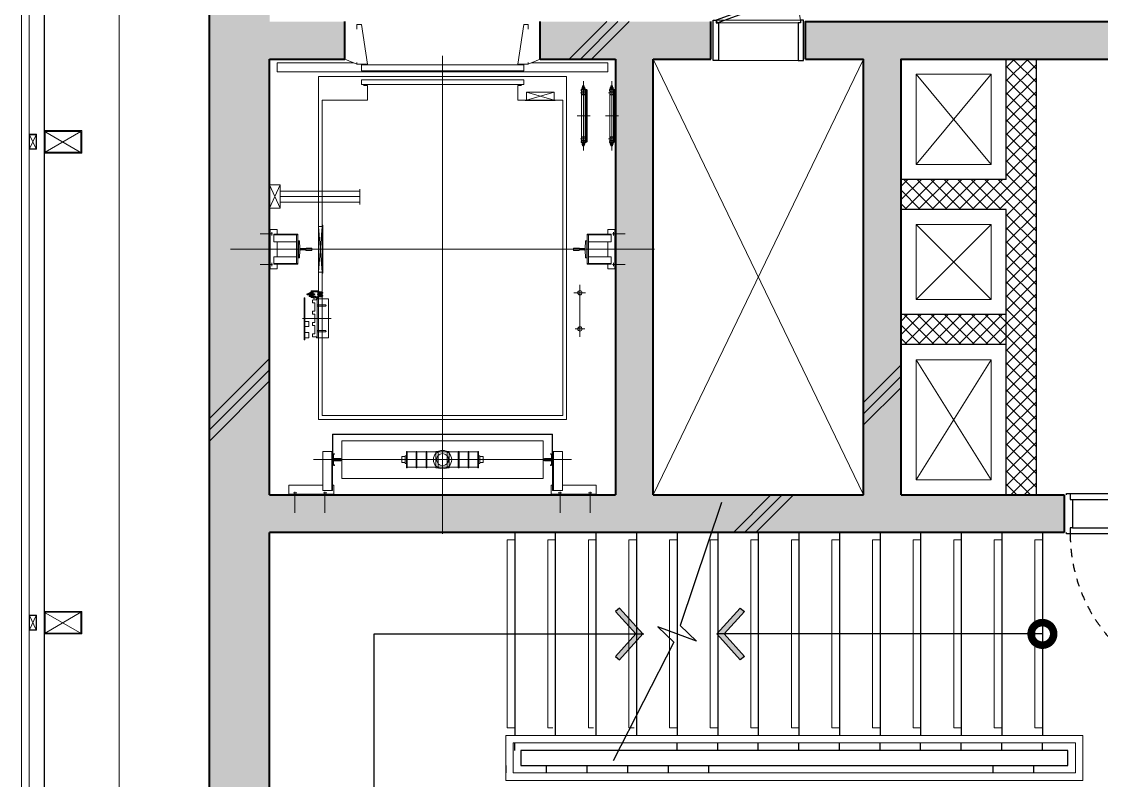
# Model space of a CAD drawing. Header units: millimetres. Extents: x 4003075 to 5615882, y 1445368 to 2591247.
# Drawn here: x 5321925 to 5329107, y 2418618 to 2423668 of the extents above; entities that cross this region are included whole.
import ezdxf

# ---------------------------------------------------------------- set-up
doc = ezdxf.new("R2010")
doc.units = ezdxf.units.MM
doc.linetypes.add('XR-평면도$0$DASHEDX2', pattern=[1.5, 1, -0.5])
doc.linetypes.add('XR-평면도$0$HID', pattern=[2, 1.1, -0.9])
for name, color, linetype, lineweight in [('XR-평면도$0$A-CNTL', 9, 'Continuous', 15), ('XR-평면도$0$A-CONC-LIN1', 9, 'Continuous', 40), ('XR-평면도$0$A-DWXM-DOOR', 9, 'Continuous', 25), ('XR-평면도$0$A-DWXM-ELEV', 9, 'Continuous', 18), ('XR-평면도$0$A-ELEV-LIN2', 9, 'Continuous', 25), ('XR-평면도$0$A-ELEV-LIN3', 9, 'Continuous', 18), ('XR-평면도$0$A-SECT-LIN2', 9, 'Continuous', 20), ('XR-평면도$0$A-SECT-LIN3', 9, 'Continuous', 18), ('XR-평면도$0$A-SSXM-STAIR', 9, 'Continuous', 25), ('XR-평면도$0$A-SSXS-HAND', 9, 'Continuous', 20), ('XR-평면도$0$A-WAXM-BLOC', 9, 'Continuous', 25), ('XR-평면도$0$A-WAXM-PANL', 9, 'Continuous', 20), ('XR-평면도$0$A-XXXX-HATC', 9, 'Continuous', 18), ('XR-평면도$0$A-XXXX-OPEN', 9, 'Continuous', 15), ('XR-평면도$0$A-XXXX-SYMB', 9, 'Continuous', 25)]:
    doc.layers.add(name, color=color, linetype=linetype, lineweight=lineweight)
doc.layers.add('XR-평면도$0$A-CONC-SOLD', color=9, linetype='Continuous')

# ---------------------------------------------------------------- blocks, each defined once
blk = doc.blocks.new('XR-평면도$0$윈드컬럼(13000)_1_A2')
at = {"layer": 'XR-평면도$0$A-SECT-LIN2'}
for points in [[(-100, 6550), (-100, 6450), (-50, 6450), (-50, 6550)], [(0, 6575), (0, 6425), (250, 6425), (250, 6575)], [(-100, 3350), (-100, 3250), (-50, 3250), (-50, 3350)], [(0, 3375), (0, 3225), (250, 3225), (250, 3375)]]:
    blk.add_lwpolyline(points, close=True, dxfattribs=at)
at = {"layer": 'XR-평면도$0$A-SECT-LIN3'}
for points in [[(-97, 6547), (-97, 6453), (-53, 6453), (-53, 6547)], [(244, 6431), (244, 6569), (6, 6569), (6, 6431)], [(-97, 3347), (-97, 3253), (-53, 3253), (-53, 3347)], [(244, 3231), (244, 3369), (6, 3369), (6, 3231)]]:
    blk.add_lwpolyline(points, close=True, dxfattribs=at)
at = {"layer": 'XR-평면도$0$A-XXXX-OPEN'}
for p, q in [((-97, 6453), (-53, 6547)), ((-97, 6547), (-53, 6453)), ((-97, 3253), (-53, 3347)), ((-97, 3347), (-53, 3253))]:
    blk.add_line(p, q, dxfattribs=at)
for points in [[(6, 6431), (244, 6569)], [(250, 6425), (12, 6563)], [(6, 3231), (244, 3369)], [(250, 3225), (12, 3363)]]:
    blk.add_lwpolyline(points, dxfattribs=at)
blk = doc.blocks.new('XR-평면도$0$ARROW')
blk.add_lwpolyline([(-0.002, 0.87), (0.738, 0), (-0.002, -0.87), (0.15, -1), (1, 0), (0.15, 1)], close=True)
for points in [[(-0.002, 0.87), (0.15, 1), (0.738, 0), (1, 0)], [(0.738, 0), (1, 0), (-0.002, -0.87), (0.15, -1)]]:
    blk.add_solid(points)
blk = doc.blocks.new('XR-평면도$0$계단실(기준층)230530')
at = {"layer": 'XR-평면도$0$A-ELEV-LIN3'}
for points in [[(-3457011.1, 1596521.3), (-3457061.1, 1596521.3), (-3457061.1, 1595271.3), (-3457027, 1595271.3)], [(-3457011.1, 1596520.7), (-3457061.1, 1596520.7), (-3457061.1, 1595270.7), (-3457011.1, 1595270.7)], [(-3456741.1, 1596521.1), (-3456791.1, 1596521.1), (-3456791.1, 1595271.1), (-3456757, 1595271.1)], [(-3456471.1, 1596521), (-3456521.1, 1596521), (-3456521.1, 1595271), (-3456487, 1595271)], [(-3456201.1, 1596520.9), (-3456251.1, 1596520.9), (-3456251.1, 1595270.9), (-3456217, 1595270.9)], [(-3455931.1, 1596520.7), (-3455981.1, 1596520.7), (-3455981.1, 1595270.7), (-3455947, 1595270.7)], [(-3455661.1, 1596520.7), (-3455711.1, 1596520.7), (-3455711.1, 1595270.7), (-3455661.1, 1595270.7)], [(-3455391.1, 1596520.7), (-3455441.1, 1596520.7), (-3455441.1, 1595270.7), (-3455391.1, 1595270.7)], [(-3455121.1, 1596520.7), (-3455171.1, 1596520.7), (-3455171.1, 1595270.7), (-3455121.1, 1595270.7)], [(-3454851.1, 1596520.7), (-3454901.1, 1596520.7), (-3454901.1, 1595270.7), (-3454851.1, 1595270.7)], [(-3454581.1, 1596520.7), (-3454631.1, 1596520.7), (-3454631.1, 1595270.7), (-3454581.1, 1595270.7)], [(-3454311.1, 1596520.7), (-3454361.1, 1596520.7), (-3454361.1, 1595270.7), (-3454311.1, 1595270.7)], [(-3454041.1, 1596520.7), (-3454091.1, 1596520.7), (-3454091.1, 1595270.7), (-3454041.1, 1595270.7)], [(-3453771.1, 1596520.7), (-3453821.1, 1596520.7), (-3453821.1, 1595270.7), (-3453771.1, 1595270.7)], [(-3453501.1, 1596520.7), (-3453551.1, 1596520.7), (-3453551.1, 1595270.7), (-3453501.1, 1595270.7)], [(-3455947, 1595270.7), (-3455931.1, 1595270.7)]]:
    blk.add_lwpolyline(points, dxfattribs=at)
at = {"layer": 'XR-평면도$0$A-SSXM-STAIR'}
for points in [[(-3457011.1, 1596571.3), (-3457011.1, 1595221.3)], [(-3457011.1, 1596570.7), (-3457011.1, 1595220.7)], [(-3456741.1, 1596571.1), (-3456741.1, 1595221.1)], [(-3456471.1, 1596571), (-3456471.1, 1595221)], [(-3456201.1, 1596570.9), (-3456201.1, 1595220.9)], [(-3455931.1, 1596570.7), (-3455931.1, 1595220.7)], [(-3455661.1, 1596570.7), (-3455661.1, 1595220.7)], [(-3455391.1, 1596570.7), (-3455391.1, 1595220.7)], [(-3455121.1, 1596570.7), (-3455121.1, 1595220.7)], [(-3454851.1, 1596570.7), (-3454851.1, 1595220.7)], [(-3454581.1, 1596570.7), (-3454581.1, 1595220.7)], [(-3454311.1, 1596570.7), (-3454311.1, 1595220.7)], [(-3454041.1, 1596570.7), (-3454041.1, 1595220.7)], [(-3453771.1, 1596570.7), (-3453771.1, 1595220.7)], [(-3453501.1, 1596570.7), (-3453501.1, 1595220.7)], [(-3457011.1, 1595120.7), (-3457011.1, 1595170.7)], [(-3455931.1, 1595120.7), (-3455931.1, 1595170.7)], [(-3455661.1, 1595120.7), (-3455661.1, 1595170.7)], [(-3455391.1, 1595120.7), (-3455391.1, 1595170.7)], [(-3455121.1, 1595120.7), (-3455121.1, 1595170.7)], [(-3454851.1, 1595120.7), (-3454851.1, 1595170.7)], [(-3454581.1, 1595120.7), (-3454581.1, 1595170.7)], [(-3454311.1, 1595120.7), (-3454311.1, 1595170.7)], [(-3454041.1, 1595120.7), (-3454041.1, 1595170.7)], [(-3453771.1, 1595120.7), (-3453771.1, 1595170.7)], [(-3453501.1, 1595120.7), (-3453501.1, 1595170.7)], [(-3453331.1, 1595120.7), (-3456971.1, 1595120.7), (-3456971.1, 1595020.7), (-3453331.1, 1595020.7), (-3453331.1, 1595120.7)], [(-3457071.1, 1595020.7), (-3457071.1, 1594970.7)], [(-3457071.1, 1595020.7), (-3457071.1, 1594970.7)], [(-3456801.1, 1595020.7), (-3456801.1, 1594970.7)], [(-3456801.1, 1595020.7), (-3456801.1, 1594970.7)], [(-3456531.1, 1595020.7), (-3456531.1, 1594970.7)], [(-3456531.1, 1595020.7), (-3456531.1, 1594970.7)], [(-3456261.1, 1595020.7), (-3456261.1, 1594970.7)], [(-3456261.1, 1595020.7), (-3456261.1, 1594970.7)], [(-3455991.1, 1595020.7), (-3455991.1, 1594970.7)], [(-3455991.1, 1595020.7), (-3455991.1, 1594970.7)], [(-3455721.1, 1595020.7), (-3455721.1, 1594970.7)], [(-3455721.1, 1595020.7), (-3455721.1, 1594970.7)], [(-3453831.1, 1595020.7), (-3453831.1, 1594970.7)], [(-3453831.1, 1595020.7), (-3453831.1, 1594970.7)], [(-3453561.1, 1595020.7), (-3453561.1, 1594970.7)], [(-3453561.1, 1595020.7), (-3453561.1, 1594970.7)]]:
    blk.add_lwpolyline(points, dxfattribs=at)
at = {"layer": 'XR-평면도$0$A-SSXS-HAND'}
for points in [[(-3455970.7, 1595220.7), (-3457071.1, 1595220.7), (-3457071.1, 1594920.7), (-3453231.1, 1594920.7), (-3453231.1, 1595220.7), (-3455970.7, 1595220.7)], [(-3455994.5, 1595170.7), (-3457021.1, 1595170.7), (-3457021.1, 1594970.7), (-3453281.1, 1594970.7), (-3453281.1, 1595170.7), (-3455994.5, 1595170.7)]]:
    blk.add_lwpolyline(points, dxfattribs=at)
at = {"layer": 'XR-평면도$0$A-XXXX-SYMB'}
for points in [[(-3455634.9, 1596770.7), (-3455910.5, 1595951.1), (-3455801.9, 1595847.7), (-3456060.2, 1595943.7), (-3455951.7, 1595840.4), (-3456356.8, 1595049.9)], [(-3453561.1, 1594245.7), (-3457946.1, 1594245.7), (-3457946.1, 1595895.7), (-3456152.9, 1595895.7)], [(-3453501.1, 1595895.7), (-3455661.1, 1595895.7)]]:
    blk.add_lwpolyline(points, dxfattribs=at)
at = {"layer": 'XR-평면도$0$A-XXXX-SYMB', "const_width": 150}
blk.add_lwpolyline([(-3453501.1, 1595870.7, 1), (-3453501.1, 1595920.7, 1)], format="xyb", close=True, dxfattribs=at)
at = {"layer": 'XR-평면도$0$A-XXXX-SYMB', "yscale": 172.3206394866575, "zscale": 183.004177226685}
for p, xscale in [((-3456340.9, 1595895.7), 183.004177226685), ((-3455483.1, 1595895.7), -183.004177226685)]:
    blk.add_blockref('XR-평면도$0$ARROW', p, dxfattribs=dict(at, xscale=xscale))
blk = doc.blocks.new('XR-평면도$0$중심선(210216)')
at = {"layer": 'XR-평면도$0$A-CNTL', "ltscale": 300}
blk.add_lwpolyline([(0, 206000), (0, -10000)], dxfattribs=at)
blk = doc.blocks.new('XR-평면도$0$점검용도어250(210707)')
at = {"layer": 'XR-평면도$0$A-DWXM-DOOR'}
blk.add_lwpolyline([(-273.7, 252.6), (252.6, 444.1), (246.2, 461.5), (-280, 270)], close=True, dxfattribs=at)
for points in [[(-300, 270), (-280, 270), (-280, 251.5), (-265, 251.5), (-265, 0), (-300, 0), (-300, 270)], [(300, 270), (280, 270), (280, 251.5), (265, 251.5), (265, 0), (300, 0), (300, 270)]]:
    blk.add_lwpolyline(points, dxfattribs=at)
at = {"layer": 'XR-평면도$0$A-DWXM-ELEV'}
for p, q in [((252.6, 444.1), (280, 270)), ((280, 270), (-280, 270)), ((-265, 251.5), (265, 251.5)), ((-265, 0), (265, 0))]:
    blk.add_line(p, q, dxfattribs=at)
blk = doc.blocks.new('XR-평면도$0$도어_008')
at = {"layer": 'XR-평면도$0$A-DWXM-DOOR', "color": 9, "linetype": 'XR-평면도$0$DASHEDX2', "ltscale": 10}
for points in [[(20, 1010), (20, 970), (10, 970), (10, 1010)], [(20, 965), (20, 1015), (25, 1015), (25, 965)], [(70, 965), (70, 1015), (65, 1015), (65, 965)], [(70, 1010), (70, 970), (80, 970), (80, 1010)], [(-25, 1005), (10, 1005), (10, 975), (-10, 975), (-10, 875), (-25, 875)], [(115, 1005), (80, 1005), (80, 975), (100, 975), (100, 875), (115, 875)]]:
    blk.add_lwpolyline(points, close=True, dxfattribs=at)
at = {"layer": 'XR-평면도$0$A-DWXM-DOOR'}
blk.add_lwpolyline([(65, 0), (65, 1050), (25, 1050), (25, 0)], close=True, dxfattribs=at)
at = {"layer": 'XR-평면도$0$A-DWXM-DOOR', "color": 0}
for points in [[(0, -260), (0, -270), (25, -270), (25, -230), (40, -230), (40, -40), (25, -40), (25, 0), (0, 0), (0, -10)], [(1100, -260), (1100, -270), (1075, -270), (1075, -230), (1060, -230), (1060, -40), (1075, -40), (1075, 0), (1100, 0), (1100, -10)]]:
    blk.add_lwpolyline(points, dxfattribs=at)
at = {"layer": 'XR-평면도$0$A-DWXM-DOOR', "color": 9}
for points in [[(25, 0), (1075, 0)], [(1060, -40), (40, -40)], [(1075, -270), (25, -270)], [(1060, -230), (40, -230)]]:
    blk.add_lwpolyline(points, dxfattribs=at)
at = {"layer": 'XR-평면도$0$A-DWXM-DOOR', "color": 1, "linetype": 'XR-평면도$0$HID', "ltscale": 50}
blk.add_arc((25, 0), 1050, 0, 90, dxfattribs=at)
blk = doc.blocks.new('XR-평면도$0$ELEV_21인승(5호기)')
at = {"layer": 'XR-평면도$0$A-CNTL'}
for p, q in [((1150, -23.1), (1150, 3160)), ((-260, 1265), (2560, 1265))]:
    blk.add_line(p, q, dxfattribs=at)
at = {"layer": 'XR-평면도$0$A-DWXM-ELEV'}
for p, q in [((168, 3020), (168, 2880.5)), ((368, 3020), (368, 2880.5)), ((1932, 3020), (1932, 2880.5)), ((2132, 3020), (2132, 2880.5)), ((128, 2900), (128, 2835)), ((428, 2894), (128, 2894)), ((180.1, 2886.6), (157.7, 2886.6)), ((380.1, 2886.6), (357.7, 2886.6)), ((428, 2900), (428, 2835)), ((1872, 2900), (1872, 2835)), ((1872, 2894), (2172, 2894)), ((1919.9, 2886.6), (1942.3, 2886.6)), ((2119.9, 2886.6), (2142.3, 2886.6)), ((2172, 2900), (2172, 2835)), ((128, 2835), (353, 2835)), ((353, 2611.1), (353, 2870)), ((418, 2870), (353, 2870)), ((413, 2870), (413, 2611.1)), ((418, 2870), (418, 2611.1)), ((418, 2835), (428, 2835)), ((418, 2835), (428, 2835)), ((1882, 2835), (1872, 2835)), ((1882, 2835), (1872, 2835)), ((1882, 2870), (1882, 2611.1)), ((1882, 2870), (1947, 2870)), ((1887, 2870), (1887, 2611.1)), ((1947, 2611.1), (1947, 2870)), ((1947, 2835), (2172, 2835)), ((1819, 2790), (481, 2790)), ((481, 2790), (481, 2540)), ((1819, 2790), (1819, 2540)), ((2007.6, 2665), (292.4, 2665)), ((418, 2495), (418, 2665)), ((419.5, 2665), (419.5, 2495)), ((421, 2697.8), (421, 2676.2)), ((421, 2665), (421, 2495)), ((424.2, 2697.8), (424.2, 2676.2)), ((431, 2704), (427.2, 2704)), ((431, 2700.8), (427.2, 2700.8)), ((472.8, 2673.2), (427.2, 2673.2)), ((472.8, 2670), (427.2, 2670)), ((472.8, 2660), (427.2, 2660)), ((431, 2704), (431, 2700.8)), ((850, 2665), (1420, 2665)), ((880, 2683), (882, 2685)), ((880, 2647), (880, 2683)), ((882, 2685), (901.2, 2685)), ((901.2, 2640), (901.2, 2690)), ((910, 2690), (901.2, 2690)), ((910, 2610), (910, 2720)), ((915, 2720), (910, 2720)), ((915, 2610), (915, 2720)), ((975, 2716), (915, 2716)), ((975, 2610), (975, 2720)), ((980, 2720), (975, 2720)), ((980, 2610), (980, 2720)), ((1040, 2716), (980, 2716)), ((1040, 2610), (1040, 2720)), ((1040, 2720), (1045, 2720)), ((1045, 2610), (1045, 2720)), ((1105, 2716), (1045, 2716)), ((1105, 2610), (1105, 2720)), ((1105, 2720), (1120, 2720)), ((1120, 2610), (1120, 2720)), ((1180, 2716), (1120, 2716)), ((1180, 2610), (1180, 2720)), ((1195, 2720), (1180, 2720)), ((1195, 2610), (1195, 2720)), ((1195, 2716), (1255, 2716)), ((1255, 2610), (1255, 2720)), ((1260, 2720), (1255, 2720)), ((1260, 2610), (1260, 2720)), ((1260, 2716), (1320, 2716)), ((1320, 2610), (1320, 2720)), ((1320, 2720), (1325, 2720)), ((1325, 2610), (1325, 2720)), ((1325, 2716), (1385, 2716)), ((1385, 2610), (1385, 2720)), ((1385, 2720), (1390, 2720)), ((1390, 2610), (1390, 2720)), ((1390, 2690), (1398.8, 2690)), ((1398.8, 2640), (1398.8, 2690)), ((1418, 2685), (1398.8, 2685)), ((1420, 2683), (1418, 2685)), ((1420, 2647), (1420, 2683)), ((1827.2, 2673.2), (1872.8, 2673.2)), ((1827.2, 2670), (1872.8, 2670)), ((1827.2, 2660), (1872.8, 2660)), ((1869, 2704), (1872.8, 2704)), ((1869, 2704), (1869, 2700.8)), ((1869, 2700.8), (1872.8, 2700.8)), ((1875.8, 2697.8), (1875.8, 2676.2)), ((1879, 2697.8), (1879, 2676.2)), ((1879, 2665), (1879, 2497.2)), ((1880.5, 2665), (1880.5, 2496.1)), ((1882, 2665), (1882, 2495)), ((418, 2611.1), (353, 2611.1)), ((421, 2653.8), (421, 2632.2)), ((424.2, 2653.8), (424.2, 2632.2)), ((472.8, 2656.8), (427.2, 2656.8)), ((431, 2629.2), (427.2, 2629.2)), ((431, 2626), (427.2, 2626)), ((431, 2629.2), (431, 2626)), ((882, 2645), (880, 2647)), ((882, 2645), (901.2, 2645)), ((910, 2640), (901.2, 2640)), ((915, 2610), (910, 2610)), ((975, 2614), (915, 2614)), ((980, 2610), (975, 2610)), ((1040, 2614), (980, 2614)), ((1040, 2610), (1045, 2610)), ((1105, 2614), (1045, 2614)), ((1105, 2610), (1120, 2610)), ((1180, 2614), (1120, 2614)), ((1195, 2610), (1180, 2610)), ((1195, 2614), (1255, 2614)), ((1260, 2610), (1255, 2610)), ((1260, 2614), (1320, 2614)), ((1320, 2610), (1325, 2610)), ((1325, 2614), (1385, 2614)), ((1385, 2610), (1390, 2610)), ((1390, 2640), (1398.8, 2640)), ((1418, 2645), (1398.8, 2645)), ((1418, 2645), (1420, 2647)), ((1827.2, 2656.8), (1872.8, 2656.8)), ((1869, 2629.2), (1872.8, 2629.2)), ((1869, 2629.2), (1869, 2626)), ((1869, 2626), (1872.8, 2626)), ((1875.8, 2653.8), (1875.8, 2632.2)), ((1879, 2653.8), (1879, 2632.2)), ((1882, 2611.1), (1947, 2611.1)), ((1819, 2540), (481, 2540)), ((418, 2497.2), (1879, 2497.2)), ((418, 2496.1), (1880.5, 2496.1)), ((418, 2495), (1882, 2495)), ((325, 2397), (325, 115)), ((325, 2397), (1975, 2397)), ((350, 2372), (1950, 2372)), ((350, 2372), (350, 272)), ((1950, 2372), (1950, 272)), ((1975, 2397), (1975, 115)), ((2071, 1868.5), (2065, 1868.5)), ((2065, 1868.5), (2065, 1587.8)), ((2071, 1868.5), (2071, 1587.8)), ((236, 1847.2), (236, 1501.9)), ((1909, 1852), (1909, 1598)), ((1989, 1855), (1912, 1855)), ((1928.5, 1814.5), (1984, 1814.5)), ((1928.5, 1805.5), (1984, 1805.5)), ((1984, 1855), (1984, 1595)), ((1989, 1850.2), (1989, 1855)), ((2012, 1847.2), (1992, 1847.2)), ((1999, 1824.8), (1999, 1775.2)), ((2012, 1847.2), (2002, 1847.2)), ((2012, 1827.8), (2002, 1827.8)), ((2012, 1827.8), (2002, 1827.8)), ((2015, 1844.2), (2015, 1830.8)), ((2040, 1855), (2040, 1820)), ((2040, 1855), (2065, 1855)), ((2040, 1820), (2065, 1820)), ((2065, 1855), (2065, 1820)), ((204, 1795), (268.5, 1795)), ((1891.7, 1725), (2081.5, 1725)), ((1999, 1749.8), (1999, 1700.2)), ((2012, 1772.2), (2002, 1772.2)), ((2012, 1752.8), (2002, 1752.8)), ((2015, 1769.2), (2015, 1755.8)), ((2040, 1780), (2040, 1745)), ((2040, 1780), (2065, 1780)), ((2040, 1745), (2065, 1745)), ((2065, 1780), (2065, 1745)), ((1999, 1674.8), (1999, 1625.2)), ((2012, 1697.2), (2002, 1697.2)), ((2012, 1677.8), (2002, 1677.8)), ((2015, 1694.2), (2015, 1680.8)), ((1989, 1595), (1912, 1595)), ((1928.5, 1644.5), (1984, 1644.5)), ((1928.5, 1635.5), (1984, 1635.5)), ((1950, 1579.5), (1950, 1581)), ((1950.4, 1581.5), (1965.5, 1582.5)), ((1951.6, 1580.4), (1966.7, 1581.3)), ((1995.1, 1580.9), (1955.1, 1580.9)), ((1955.1, 1580.9), (1955.1, 1576.8)), ((1955.3, 1580.9), (1955.3, 1566.2)), ((1965.5, 1583.5), (1966.7, 1583.5)), ((1965.5, 1582.5), (1965.5, 1583.5)), ((1966.7, 1565.2), (1966.7, 1583.5)), ((1968.3, 1580.9), (1968.3, 1567.7)), ((1974.5, 1588, -1.2), (1974.5, 1595)), ((1974.5, 1588), (1974.5, 1542)), ((1974.5, 1588), (2009.5, 1588)), ((1976.1, 1588), (1976.1, 1542)), ((1976.1, 1580.9), (1976.1, 1548.6)), ((1989, 1599.8), (1989, 1595)), ((1991.1, 1587.5), (1991.1, 1584.3)), ((1991.1, 1587.5), (2013.5, 1587.5)), ((1991.1, 1584.3), (1995.1, 1584.3)), ((2012, 1602.8), (1992, 1602.8)), ((1995.1, 1587.5), (1995.1, 1576.8)), ((1999.6, 1590.5), (2010.6, 1590.5)), ((1999.6, 1590.5), (1999.6, 1587.5)), ((2012, 1622.2), (2002, 1622.2)), ((2003.6, 1587.5), (2003.6, 1580)), ((2003.6, 1584.3), (2011.6, 1584.3)), ((2003.6, 1583.3), (2011.6, 1583.3)), ((2004.6, 1579.9), (2004.6, 1585.2)), ((2005.1, 1592.8), (2005.1, 1585)), ((2011.6, 1586.2), (2005.6, 1586.2)), ((2009.9, 1582.6), (2021.3, 1582.6)), ((2010.3, 1582.6), (2017.9, 1582.6)), ((2010.6, 1590.5), (2010.6, 1587.5)), ((2011.6, 1587.1), (2011.6, 1580)), ((2011.6, 1587.1), (2019.6, 1587.1)), ((2011.6, 1578.9), (2011.6, 1586.2)), ((2011.6, 1584.1), (2019.6, 1584.1)), ((2011.6, 1584.1), (2016.6, 1584.1)), ((2011.6, 1581.1), (2019.6, 1581.1)), ((2011.6, 1581.1), (2016.6, 1581.1)), ((2013.5, 1587.5), (2013.5, 1587.1)), ((2014.5, 1547), (2014.5, 1583)), ((2015, 1619.2), (2015, 1605.8)), ((2016.6, 1581.1), (2016.6, 1584.1)), ((2019.6, 1587.1), (2023.1, 1587.1)), ((2019.6, 1587.1), (2019.6, 1580)), ((2023.1, 1587.1), (2023.1, 1580)), ((2026.1, 1583.9), (2026.1, 1548.1)), ((2065, 1587.8), (2071, 1587.8)), ((199.4, 1555), (271.6, 1555)), ((276.2, 1555), (201, 1555)), ((1943.4, 1574.3), (1968.6, 1574.3)), ((1943.4, 1555.2), (1968.6, 1555.2)), ((1950, 1567.7), (1950, 1569.2)), ((1950, 1560.4), (1950, 1561.9)), ((1950, 1548.6), (1950, 1550.1)), ((1950.4, 1567.2), (1965.5, 1566.2)), ((1950.4, 1562.4), (1965.5, 1563.4)), ((1950.4, 1548.1), (1965.5, 1547.1)), ((1982.2, 1555.2), (1950.7, 1555.2)), ((1950.8, 1574.3), (1969.4, 1574.3)), ((1950.8, 1555.2), (1969.4, 1555.2)), ((1982.2, 1574.3), (1950.9, 1574.3)), ((1951.2, 1579.1), (1951.2, 1579.9)), ((1951.2, 1568.8), (1951.2, 1569.6)), ((1951.2, 1560), (1951.2, 1560.8)), ((1951.2, 1549.7), (1951.2, 1550.5)), ((1951.6, 1568.3), (1966.7, 1567.3)), ((1951.6, 1561.3), (1966.7, 1562.2)), ((1951.6, 1549.2), (1966.7, 1548.2)), ((1954.3, 1575.1, 1.1), (1951.7, 1575.1, 1.1)), ((1954.3, 1573.6, 1.1), (1951.7, 1573.6, 1.1)), ((1954.3, 1556, 1.1), (1951.7, 1556, 1.1)), ((1954.3, 1554.5, 1.1), (1951.7, 1554.5, 1.1)), ((1954.3, 1575.1, 1.1), (1954.3, 1573.6, 1.1)), ((1954.3, 1556, 1.1), (1954.3, 1554.5, 1.1)), ((1960.1, 1576.8), (1955.1, 1576.8)), ((1960.1, 1571.8), (1955.1, 1571.8)), ((1955.1, 1571.8), (1955.1, 1567.7)), ((1976.1, 1567.7), (1955.1, 1567.7)), ((1976.1, 1561.8), (1955.1, 1561.8)), ((1955.1, 1561.8), (1955.1, 1557.7)), ((1960.1, 1557.7), (1955.1, 1557.7)), ((1955.1, 1552.7), (1955.1, 1548.6)), ((1960.1, 1552.7), (1955.1, 1552.7)), ((2011.6, 1548.6), (1955.1, 1548.6)), ((1955.3, 1577.9), (1965.5, 1578.5)), ((1955.3, 1576.7), (1966.7, 1577.3)), ((1955.3, 1572), (1966.7, 1571.4)), ((1955.3, 1570.8), (1965.5, 1570.2)), ((1955.3, 1561.8), (1955.3, 1547.1)), ((1955.3, 1558.8), (1965.5, 1559.4)), ((1955.3, 1557.6), (1966.7, 1558.2)), ((1955.3, 1552.9), (1966.7, 1552.3)), ((1955.3, 1551.7), (1965.5, 1551.1)), ((1955.7, 1578.9, 1.1), (1956.1, 1578.5, 1.1)), ((1955.7, 1569.8, 1.1), (1956.1, 1570.2, 1.1)), ((1955.7, 1559.8, 1.1), (1956.1, 1559.4, 1.1)), ((1955.7, 1550.7, 1.1), (1956.1, 1551.1, 1.1)), ((1956.1, 1578.5, 1.1), (1956.1, 1576.3, 1.1)), ((1967.5, 1576.3, 0.3), (1956.1, 1576.3, 4.2)), ((1956.1, 1576.3, 1.1), (1956.1, 1572.3, 1.1)), ((1968, 1575.9), (1956.1, 1575.9, 1.1)), ((1968, 1572.8), (1956.1, 1572.8, 1.1)), ((1967.5, 1572.3, 0.3), (1956.1, 1572.3, 4.2)), ((1956.1, 1572.3, 1.1), (1956.1, 1570.2, 1.1)), ((1956.1, 1559.4, 1.1), (1956.1, 1557.2, 1.1)), ((1967.5, 1557.2, 0.3), (1956.1, 1557.2, 4.2)), ((1956.1, 1557.2, 1.1), (1956.1, 1553.2, 1.1)), ((1968, 1556.8), (1956.1, 1556.8, 1.1)), ((1968, 1553.7), (1956.1, 1553.7, 1.1)), ((1967.5, 1553.2, 0.3), (1956.1, 1553.2, 4.2)), ((1956.1, 1553.2, 1.1), (1956.1, 1551.1, 1.1)), ((1956.2, 1574.3, 1.1), (1956.9, 1574.3, 1.1)), ((1956.8, 1570.6, 1.1), (1956.2, 1574.3, 1.1)), ((1956.2, 1555.2, 1.1), (1956.9, 1555.2, 1.1)), ((1956.8, 1551.5, 1.1), (1956.2, 1555.2, 1.1)), ((1956.9, 1574.4, 1.1), (1956.3, 1578, 1.1)), ((1956.3, 1578, 1.1), (1956.3, 1576.3, 1.1)), ((1956.3, 1578, 1.1), (1957, 1578, 1.1)), ((1956.9, 1555.3, 1.1), (1956.3, 1558.9, 1.1)), ((1956.3, 1558.9, 1.1), (1956.3, 1557.2, 1.1)), ((1956.3, 1558.9, 1.1), (1957, 1558.9, 1.1)), ((1957.5, 1570.6, 1.1), (1956.8, 1570.6, 1.1)), ((1957.5, 1551.5, 1.1), (1956.8, 1551.5, 1.1)), ((1957.6, 1574.4, 1.1), (1956.9, 1574.4, 1.1)), ((1956.9, 1574.3, 1.1), (1957.5, 1570.6, 1.1)), ((1957.6, 1555.3, 1.1), (1956.9, 1555.3, 1.1)), ((1956.9, 1555.2, 1.1), (1957.5, 1551.5, 1.1)), ((1957, 1578, 1.1), (1957.6, 1574.4, 1.1)), ((1957, 1558.9, 1.1), (1957.6, 1555.3, 1.1)), ((1957.5, 1570.6, 1.1), (1957.5, 1572.3, 1.1)), ((1957.5, 1551.5, 1.1), (1957.5, 1553.2, 1.1)), ((1957.6, 1579.2), (1958.5, 1579.2)), ((1957.6, 1569.2), (1957.6, 1579.2)), ((1957.6, 1569.2), (1958.5, 1569.2)), ((1957.6, 1560.1), (1958.5, 1560.1)), ((1957.6, 1550.1), (1957.6, 1560.1)), ((1957.6, 1550.1), (1958.5, 1550.1)), ((1958.5, 1579.2), (1958.5, 1569.2)), ((1958.5, 1560.1), (1958.5, 1550.1)), ((1960.1, 1576.8), (1960.1, 1571.8)), ((1960.1, 1557.7), (1960.1, 1552.7)), ((1963.3, 1565), (1981.6, 1565, 1.4)), ((1967.7, 1565.9, 1.4), (1964.5, 1565.9, 1.4)), ((1967.7, 1564, 1.4), (1964.5, 1564, 1.4)), ((1965.5, 1579.6), (1966.7, 1579.6)), ((1965.5, 1578.5), (1965.5, 1579.6)), ((1965.5, 1569.1), (1965.5, 1570.2)), ((1965.5, 1569.1), (1966.7, 1569.1)), ((1965.5, 1565.2), (1965.5, 1566.2)), ((1965.5, 1565.2), (1966.7, 1565.2)), ((1965.5, 1564.4), (1966.7, 1564.4)), ((1965.5, 1563.4), (1965.5, 1564.4)), ((1965.5, 1560.5), (1966.7, 1560.5)), ((1965.5, 1559.4), (1965.5, 1560.5)), ((1965.5, 1550), (1965.5, 1551.1)), ((1965.5, 1550), (1966.7, 1550)), ((1965.5, 1546.1), (1965.5, 1547.1)), ((1965.5, 1546.1), (1966.7, 1546.1)), ((1966.7, 1546.1), (1966.7, 1564.4)), ((1968, 1575.9), (1967.5, 1576.3)), ((1968, 1572.8), (1967.5, 1572.3)), ((1968, 1556.8), (1967.5, 1557.2)), ((1968, 1553.7), (1967.5, 1553.2)), ((1967.7, 1564, 1.4), (1967.7, 1565.9, 1.4)), ((1968, 1572.8), (1968, 1575.9)), ((1968, 1553.7), (1968, 1556.8)), ((1968.3, 1561.8), (1968.3, 1548.6)), ((1969.4, 1570.7, 1.4), (1969.9, 1570.2, 1.4)), ((1969.4, 1559.3, 1.4), (1969.9, 1559.8, 1.4)), ((1969.9, 1567.5, 1.4), (1969.9, 1570.2, 1.4)), ((1969.9, 1562.5, 1.4), (1969.9, 1567.5, 1.4)), ((1970.5, 1567.5, 5.1), (1969.9, 1567.5, 5.3)), ((1970.4, 1566.9, 1.4), (1969.9, 1566.9, 1.4)), ((1970.6, 1563.1, 1.4), (1969.9, 1563.1, 1.4)), ((1969.9, 1559.8, 1.4), (1969.9, 1562.5, 1.4)), ((1970.5, 1562.5, 5.1), (1969.9, 1562.5, 5.3)), ((1970.9, 1569.7), (1970.1, 1565)), ((1970.1, 1565), (1971, 1565)), ((1970.9, 1564.9), (1970.2, 1560.4)), ((1970.2, 1560.4), (1970.2, 1562.5)), ((1970.2, 1560.4), (1971.1, 1560.4)), ((1983.1, 1565), (1970.6, 1565)), ((1971.8, 1569.7), (1970.9, 1569.7)), ((1971.8, 1564.9), (1970.9, 1564.9)), ((1971, 1565), (1971.8, 1569.7)), ((1971.1, 1560.4), (1971.8, 1564.9)), ((1971.8, 1566.9, 1.4), (1971.3, 1566.9, 1.4)), ((1971.8, 1567.5, 4.7), (1971.4, 1567.5, 4.8)), ((1971.8, 1562.5, 4.7), (1971.4, 1562.5, 4.8)), ((1971.8, 1563.1, 1.4), (1971.5, 1563.1, 1.4)), ((1971.6, 1565), (1983.2, 1565)), ((1971.8, 1571.4), (1971.8, 1558.9)), ((1971.8, 1571.4), (1972.9, 1571.4)), ((1971.8, 1569.7), (1971.8, 1567.5)), ((1971.8, 1558.9), (1972.9, 1558.9)), ((1972.9, 1558.9), (1972.9, 1571.4)), ((1979.2, 1567.5, 1.7), (1972.9, 1567.5, 4.3)), ((1979.9, 1566.9, 1.4), (1972.9, 1566.9, 1.4)), ((1979.9, 1563.1, 1.4), (1972.9, 1563.1, 1.4)), ((1979.2, 1562.5, 1.7), (1972.9, 1562.5, 4.3)), ((1974.5, 1542), (2009.5, 1542)), ((1979.9, 1566.9, 1.4), (1979.2, 1567.5, 1.4)), ((1979.9, 1563.1, 1.4), (1979.2, 1562.5, 1.4)), ((1979.9, 1566.9, 1.4), (1979.9, 1563.1, 1.4)), ((2037.1, 1580), (1995.1, 1580)), ((2037.1, 1576.8), (1995.1, 1576.8)), ((1998, 1564.8), (2054.7, 1564.8)), ((2001.1, 1566.5), (2001.1, 1563)), ((2002.1, 1567.5), (2050.1, 1567.5)), ((2002.1, 1562), (2050.1, 1562)), ((2011.6, 1578.9), (2005.6, 1578.9)), ((2011.6, 1576.8), (2011.6, 1572.9)), ((2011.6, 1572.9), (2016.3, 1572.9)), ((2011.6, 1554.3), (2019.6, 1554.3)), ((2011.6, 1554.3), (2011.6, 1542.9)), ((2011.6, 1542.9), (2019.6, 1542.9)), ((2035.1, 1574.8), (2017.1, 1574.8)), ((2017.1, 1574.8), (2017.1, 1573.5)), ((2035.1, 1573.8), (2017.1, 1573.8)), ((2017.1, 1556.1), (2017.1, 1554.8)), ((2035.1, 1555.8), (2017.1, 1555.8)), ((2035.1, 1554.8), (2017.1, 1554.8)), ((2019.6, 1576.8), (2019.6, 1574.8)), ((2019.6, 1554.8), (2019.6, 1542.9)), ((2019.6, 1542.9), (2023.1, 1542.9)), ((2031.6, 1576.8), (2020.6, 1576.8)), ((2020.6, 1576.8), (2020.6, 1574.8)), ((2020.6, 1554.8), (2020.6, 1553.8)), ((2031.6, 1553.8), (2020.6, 1553.8)), ((2030.6, 1553.3), (2021.6, 1553.3)), ((2021.6, 1553.3), (2021.6, 1552.8)), ((2030.6, 1552.8), (2021.6, 1552.8)), ((2023.1, 1553.8), (2023.1, 1553.3)), ((2023.1, 1552.8), (2023.1, 1550.8)), ((2024.1, 1549.8), (2023.1, 1550.8)), ((2023.1, 1550.6), (2023.1, 1542.9)), ((2028.1, 1549.8), (2024.1, 1549.8)), ((2029.1, 1550.8), (2028.1, 1549.8)), ((2029.1, 1553.8), (2029.1, 1553.3)), ((2029.1, 1552.8), (2029.1, 1550.8)), ((2030.6, 1553.3), (2030.6, 1552.8)), ((2031.6, 1576.8), (2031.6, 1574.8)), ((2031.6, 1554.8), (2031.6, 1553.8)), ((2035.1, 1574.8), (2035.1, 1573.5)), ((2035.1, 1556.1), (2035.1, 1554.8)), ((2037.1, 1576.8), (2037.1, 1580)), ((2051.1, 1566.5), (2051.1, 1563)), ((-64.2, 1365.9), (19.7, 1365.9)), ((0, 1396.2), (50, 1396.2)), ((4, 1133.8), (4, 1396.2)), ((13.5, 1378.1), (13.5, 1355.5)), ((188, 1365), (28, 1365)), ((28, 1315), (28, 1365)), ((50, 1365), (50, 1396.2)), ((178.9, 1165), (178.9, 1365)), ((188, 1165), (188, 1365)), ((1946, 1105), (1946, 1425)), ((1946, 1105), (1946, 1425)), ((1946, 1425), (1950, 1425)), ((1950, 1105), (1950, 1425)), ((1950, 1105), (1950, 1425)), ((1950, 1417), (1975, 1113)), ((1950, 1113), (1975, 1417)), ((1950, 1417), (1975, 1417)), ((1975, 1113), (1975, 1417)), ((2112, 1165), (2112, 1365)), ((2112, 1365), (2272, 1365)), ((2121.1, 1165), (2121.1, 1365)), ((2300, 1396.2), (2250, 1396.2)), ((2250, 1365), (2250, 1396.2)), ((2272, 1315), (2272, 1365)), ((2364.2, 1365.9), (2280.3, 1365.9)), ((2286.5, 1378.1), (2286.5, 1355.5)), ((2296, 1133.8), (2296, 1396.2)), ((188, 1361), (28, 1361)), ((178.9, 1315), (28, 1315)), ((50, 1215), (50, 1315)), ((2112, 1361), (2272, 1361)), ((2121.1, 1315), (2272, 1315)), ((2250, 1215), (2250, 1315)), ((-64.2, 1162.2), (19.7, 1162.2)), ((13.5, 1151.9), (13.5, 1174.5)), ((178.9, 1215), (28, 1215)), ((28, 1165), (28, 1215)), ((188, 1169), (28, 1169)), ((188, 1165), (28, 1165)), ((50, 1133.8), (50, 1165)), ((2112, 1169), (2272, 1169)), ((2112, 1165), (2272, 1165)), ((2121.1, 1215), (2272, 1215)), ((2250, 1133.8), (2250, 1165)), ((2272, 1165), (2272, 1215)), ((2364.2, 1162.2), (2280.3, 1162.2)), ((2286.5, 1151.9), (2286.5, 1174.5)), ((0, 1133.8), (50, 1133.8)), ((1946, 1105), (1950, 1105)), ((1950, 1113), (1975, 1113)), ((2300, 1133.8), (2250, 1133.8)), ((1700, 865.3), (1700, 967)), ((1700, 952.5), (2230, 952.5)), ((2230, 837.5), (2230, 992.5)), ((2300, 992.5), (2230, 837.5)), ((2230, 992.5), (2300, 837.5)), ((2230, 992.5), (2300, 992.5)), ((1700, 915), (2230, 915)), ((1700, 877.5), (2230, 877.5)), ((2230, 837.5), (2300, 837.5)), ((20, 576.5), (30, 576.5)), ((25, 607.5), (25, 147.5)), ((25, 512.9), (25, 580.5)), ((208, 576.5), (218, 576.5)), ((213, 607.5), (213, 147.5)), ((213, 512.9), (213, 580.5)), ((45.1, 530), (4.9, 530)), ((6, 549.2), (6, 205.8)), ((9.1, 548), (15, 548)), ((12.5, 517.5), (37.5, 517.5)), ((35, 552.5), (35, 542.5)), ((233.1, 530), (192.9, 530)), ((194, 549.2), (194, 205.8)), ((197.1, 548), (203, 548)), ((200.5, 517.5), (225.5, 517.5)), ((223, 552.5), (223, 542.5)), ((3, 485), (6, 485)), ((9, 485), (12.5, 485)), ((191, 485), (194, 485)), ((197, 485), (200.5, 485)), ((66.9, 377.5), (-20.5, 377.5)), ((254.9, 377.5), (167.5, 377.5)), ((25, 174.7), (25, 242.2)), ((25, 242.1), (25, 174.5)), ((213, 174.7), (213, 242.2)), ((213, 242.1), (213, 174.5)), ((350, 272), (650, 272)), ((400, 276), (400, 272)), ((400, 276), (600, 276)), ((400, 272), (600, 272)), ((592, 272), (408, 220)), ((408, 272), (592, 220)), ((408, 272), (408, 220)), ((408, 220), (592, 220)), ((592, 272), (592, 220)), ((600, 276), (600, 272)), ((650, 272), (650, 175)), ((1650, 272), (1650, 175)), ((1650, 272), (1950, 272)), ((7.7, 202.5), (10, 202.5)), ((195.7, 202.5), (198, 202.5)), ((610, 169), (1150, 169)), ((610, 137), (610, 169)), ((625, 175), (650, 175)), ((1690, 169), (1150, 169)), ((1150, 137), (1150, 169)), ((1150, 137), (1150, 169)), ((1150, 137), (1150, 169)), ((1150, 137), (1150, 169)), ((1675, 175), (1650, 175)), ((1690, 137), (1690, 169)), ((2250, 85), (50, 85)), ((50, 85), (50, 25)), ((325, 115), (1975, 115)), ((610, 137), (1150, 137)), ((610, 78), (1150, 78)), ((610, 78), (610, 38)), ((1690, 137), (1150, 137)), ((1690, 78), (1150, 78)), ((1150, 78), (1150, 38)), ((1150, 78), (1150, 38)), ((1690, 78), (1690, 38)), ((2250, 85), (2250, 25)), ((50, 25), (560.6, 25)), ((580, 33), (500, 0)), ((580, 33), (650, 33)), ((580, 33), (580, 31)), ((580, 23), (580, 33)), ((580, 31), (580, 33)), ((610, 38), (1150, 38)), ((650, 33), (610, -229.8)), ((1690, 38), (1150, 38)), ((1650, 33), (1690, -229.8)), ((1720, 33), (1650, 33)), ((1720, 33), (1800, 0)), ((1720, 33), (1720, 31)), ((1720, 23), (1720, 33)), ((1720, 31), (1720, 33)), ((2250, 25), (1739.4, 25)), ((580, -229.8), (580, -199.8)), ((1720, -229.8), (1720, -199.8)), ((580, -229.8), (610, -229.8)), ((1720, -229.8), (1690, -229.8))]:
    blk.add_line(p, q, dxfattribs=at)
for points in [[(196.6, 1208, 0.396891), (199.1, 1210.4), (201.8, 1257), (205.1, 1260.2), (238.8, 1260.2), (242, 1257), (279, 1257), (280, 1258), (280, 1272), (279, 1273), (242, 1273), (238.8, 1269.7), (205.1, 1269.7), (201.8, 1273), (199.1, 1319.6, 0.396891), (196.6, 1322), (191, 1322), (191, 1208)], [(2103.4, 1208, -0.396891), (2100.9, 1210.4), (2098.2, 1257), (2094.9, 1260.2), (2061.2, 1260.2), (2058, 1257), (2021, 1257), (2020, 1258), (2020, 1272), (2021, 1273), (2058, 1273), (2061.2, 1269.7), (2094.9, 1269.7), (2098.2, 1273), (2100.9, 1319.6, -0.396891), (2103.4, 1322), (2109, 1322), (2109, 1208)], [(6, 211.4, -0.279701), (4, 214.7), (4, 270), (4, 214.7, 0.279701)], [(194, 211.4, -0.279701), (192, 214.7), (192, 270), (192, 214.7, 0.279701)], [(6, 207.2, -0.092348), (3.4, 208.3, 0.092348)], [(15.8, 197.5), (15.8, 190.2, 0.309401), (20.4, 190.2, 0.154701), (29.6, 190.2, 0.309401), (34.2, 190.2, -0.309401), (29.6, 190.2)], [(194, 207.2, -0.092348), (191.4, 208.3, 0.092348)], [(203.8, 197.5), (203.8, 190.2, 0.309401), (208.4, 190.2, 0.154701), (217.6, 190.2, 0.309401), (222.2, 190.2, -0.309401), (217.6, 190.2)]]:
    blk.add_lwpolyline(points, format="xyb", close=True, dxfattribs=at)
for points in [[(20, 569.4), (20, 576.5), (21, 577.5), (29, 577.5), (30, 576.5), (30, 569.4)], [(208, 569.4), (208, 576.5), (209, 577.5), (217, 577.5), (218, 576.5), (218, 569.4)], [(9, 544), (15, 544), (15, 544.5), (15, 544.5), (15, 544.5)], [(19.1, 541), (14, 541), (14, 535.9)], [(14, 524.1), (14, 519), (19.1, 519)], [(15, 555.5), (15, 557.5), (35, 557.5), (35, 555.5)], [(36, 535.9), (36, 541), (30.9, 541)], [(30.9, 519), (36, 519), (36, 524.1)], [(35, 548), (40, 548), (40, 544), (35, 544)], [(197, 544), (203, 544), (203, 544.5), (203, 544.5), (203, 544.5)], [(207.1, 541), (202, 541), (202, 535.9)], [(202, 524.1), (202, 519), (207.1, 519)], [(203, 555.5), (203, 557.5), (223, 557.5), (223, 555.5)], [(224, 535.9), (224, 541), (218.9, 541)], [(218.9, 519), (224, 519), (224, 524.1)], [(223, 548), (228, 548), (228, 544), (223, 544)], [(9.1, 211), (15, 211), (9, 211)], [(197.1, 211), (203, 211), (197, 211)]]:
    blk.add_lwpolyline(points, dxfattribs=at)
for points in [[(10, 552.5), (7.7, 552.5, 0.414214), (0, 544.8), (0, 210.2, 0.414214), (7.7, 202.5, -0.414214), (0, 210.2)], [(15, 542.5), (15, 552.5), (9.3, 552.5, 0.415821), (6, 549.2, 0.309529), (3, 544.8), (3, 210.2, 0.309529), (6, 205.8, -0.309529), (3, 210.2)], [(4, 485), (4, 540.3, -0.279701), (6, 543.6)], [(15, 549.5), (9.3, 549.5, 0.414214), (9, 549.2), (9, 205.8, 0.414214), (9.3, 205.5), (15, 205.5), (9.3, 205.5, -0.414214), (9, 205.8)], [(15.8, 557.5), (15.8, 564.8, -0.309401), (20.4, 564.8), (20.4, 557.5)], [(29.6, 557.5), (29.6, 564.8, 0.154701), (20.4, 564.8)], [(29.6, 564.8, -0.309401), (34.2, 564.8), (34.2, 557.5)], [(198, 552.5), (195.7, 552.5, 0.414214), (188, 544.8), (188, 210.2, 0.414214), (195.7, 202.5, -0.414214), (188, 210.2)], [(203, 542.5), (203, 552.5), (197.3, 552.5, 0.415821), (194, 549.2, 0.309529), (191, 544.8), (191, 210.2, 0.309529), (194, 205.8, -0.309529), (191, 210.2)], [(192, 485), (192, 540.3, -0.279701), (194, 543.6)], [(203, 549.5), (197.3, 549.5, 0.414214), (197, 549.2), (197, 205.8, 0.414214), (197.3, 205.5), (203, 205.5), (197.3, 205.5, -0.414214), (197, 205.8)], [(203.8, 557.5), (203.8, 564.8, -0.309401), (208.4, 564.8), (208.4, 557.5)], [(217.6, 557.5), (217.6, 564.8, 0.154701), (208.4, 564.8)], [(217.6, 564.8, -0.309401), (222.2, 564.8), (222.2, 557.5)], [(6, 205.8, 0.415821), (9.3, 202.5), (15, 202.5)], [(29.6, 190.2, -0.154701), (20.4, 190.2, -0.309401), (15.8, 190.2)], [(194, 205.8, 0.415821), (197.3, 202.5), (203, 202.5)], [(217.6, 190.2, -0.154701), (208.4, 190.2, -0.309401), (203.8, 190.2)]]:
    blk.add_lwpolyline(points, format="xyb", dxfattribs=at)
for points in [[(40, 555.5), (40, 552.5), (10, 552.5), (10, 555.5)], [(37.5, 542.5), (37.5, 212.5), (12.5, 212.5), (12.5, 542.5)], [(33, 569.4), (33, 565.5), (17, 565.5), (17, 569.4)], [(228, 555.5), (228, 552.5), (198, 552.5), (198, 555.5)], [(225.5, 542.5), (225.5, 212.5), (200.5, 212.5), (200.5, 542.5)], [(221, 569.4), (221, 565.5), (205, 565.5), (205, 569.4)], [(3, 270), (6, 270)], [(45.1, 225), (4.9, 225)], [(9, 270), (12.5, 270)], [(12.5, 237.5), (37.5, 237.5)], [(14, 236), (19.1, 236), (14, 236), (14, 230.9)], [(14, 214), (14, 219.1), (14, 214), (19.1, 214)], [(36, 236), (36, 230.9), (36, 236), (30.9, 236)], [(36, 214), (30.9, 214), (36, 214), (36, 219.1)], [(191, 270), (194, 270)], [(233.1, 225), (192.9, 225)], [(197, 270), (200.5, 270)], [(200.5, 237.5), (225.5, 237.5)], [(202, 236), (207.1, 236), (202, 236), (202, 230.9)], [(202, 214), (202, 219.1), (202, 214), (207.1, 214)], [(224, 236), (224, 230.9), (224, 236), (218.9, 236)], [(224, 214), (218.9, 214), (224, 214), (224, 219.1)], [(9.1, 207), (15, 207)], [(40, 202.5), (40, 199.5), (10, 199.5), (10, 202.5)], [(40, 199.5), (40, 202.5), (10, 202.5), (10, 199.5)], [(15, 202.5), (15, 212.5)], [(15, 211), (15, 210.5), (15, 210.5)], [(35, 197.5), (15, 197.5), (15, 199.5), (15, 197.5), (35, 197.5), (35, 199.5)], [(33, 189.5), (33, 185.6), (17, 185.6), (17, 189.5)], [(33, 185.6), (33, 189.5), (17, 189.5), (17, 185.6)], [(29, 177.5), (21, 177.5), (20, 178.5), (20, 185.6), (20, 178.5), (21, 177.5), (29, 177.5), (30, 178.5), (30, 185.6), (30, 178.5), (20, 178.5), (30, 178.5)], [(20.4, 197.5), (20.4, 190.2)], [(29.6, 197.5), (29.6, 190.2)], [(34.2, 197.5), (34.2, 190.2)], [(35, 202.5), (35, 212.5)], [(40, 207), (40, 211), (35, 211), (40, 211), (40, 207), (35, 207)], [(197.1, 207), (203, 207)], [(228, 202.5), (228, 199.5), (198, 199.5), (198, 202.5)], [(228, 199.5), (228, 202.5), (198, 202.5), (198, 199.5)], [(203, 202.5), (203, 212.5)], [(203, 211), (203, 210.5), (203, 210.5)], [(223, 197.5), (203, 197.5), (203, 199.5), (203, 197.5), (223, 197.5), (223, 199.5)], [(221, 189.5), (221, 185.6), (205, 185.6), (205, 189.5)], [(221, 185.6), (221, 189.5), (205, 189.5), (205, 185.6)], [(217, 177.5), (209, 177.5), (208, 178.5), (208, 185.6), (208, 178.5), (209, 177.5), (217, 177.5), (218, 178.5), (218, 185.6), (218, 178.5), (208, 178.5), (218, 178.5)], [(208.4, 197.5), (208.4, 190.2)], [(217.6, 197.5), (217.6, 190.2)], [(222.2, 197.5), (222.2, 190.2)], [(223, 202.5), (223, 212.5)], [(228, 207), (228, 211), (223, 211), (228, 211), (228, 207), (223, 207)]]:
    blk.add_lwpolyline(points, close=True, dxfattribs=at)
for centre, radius in [((1150, 2665), 61), ((1150, 2665), 61), ((1150, 2665), 40), ((236, 1795), 14.2), ((236, 1555), 14.2), ((25, 530), 12.5), ((213, 530), 12.5), ((25, 225), 12.5), ((25, 225), 12.5), ((213, 225), 12.5), ((213, 225), 12.5)]:
    blk.add_circle(centre, radius, dxfattribs=at)
for centre, radius, start, end in [((427.2, 2697.8), 6.2, 90, 180), ((427.2, 2676.2), 6.2, 180, 270), ((427.2, 2653.8), 6.2, 90, 180), ((427.2, 2697.8), 3, 90, 180), ((427.2, 2676.2), 3, 180, 270), ((472.8, 2665), 8.2, 270, 90), ((472.8, 2665), 5, 270, 90), ((1827.2, 2665), 8.2, 90, 270), ((1827.2, 2665), 5, 90, 270), ((1872.8, 2697.8), 6.2, 0, 90), ((1872.8, 2697.8), 3, 0, 90), ((1872.8, 2676.2), 3, 270, 0), ((1872.8, 2676.2), 6.2, 270, 0), ((1872.8, 2653.8), 6.2, 0, 90), ((427.2, 2632.2), 6.2, 180, 270), ((427.2, 2653.8), 3, 90, 180), ((427.2, 2632.2), 3, 180, 270), ((1872.8, 2653.8), 3, 0, 90), ((1872.8, 2632.2), 3, 270, 0), ((1872.8, 2632.2), 6.2, 270, 0), ((1912, 1852), 3, 90, 180), ((1928.5, 1810), 4.5, 90, 270), ((1992, 1850.2), 3, 180, 270), ((2002, 1824.8), 3, 90, 180), ((2012, 1844.2), 3, 0, 90), ((2012, 1830.8), 3, 270, 0), ((2002, 1775.2), 3, 180, 270), ((2002, 1749.8), 3, 90, 180), ((2012, 1769.2), 3, 0, 90), ((2012, 1755.8), 3, 270, 0), ((2002, 1700.2), 3, 180, 270), ((2002, 1674.8), 3, 90, 180), ((2012, 1694.2), 3, 0, 90), ((2012, 1680.8), 3, 270, 0), ((1912, 1598), 3, 180, 270), ((1928.5, 1640), 4.5, 90, 270), ((1950.5, 1581), 0.5, 93.08573, 180), ((1951.7, 1579.9), 0.5, 93.69817, 180), ((1992, 1599.8), 3, 90, 180), ((2002, 1625.2), 3, 180, 270), ((2005.6, 1585.2), 1, 90, 180), ((2009.5, 1583), 5, 0, 90), ((2012, 1619.2), 3, 0, 90), ((2012, 1605.8), 3, 270, 0), ((1952.9, 1574.3), 5.96, 119.79739, 240.20261), ((1952.9, 1555.2), 5.96, 119.79739, 240.20261), ((1952.9, 1574.3), 4.76, 115.46948, 244.53052), ((1952.9, 1555.2), 4.76, 115.46948, 244.53052), ((1950.5, 1567.7), 0.5, 180, 266.91427), ((1950.5, 1561.9), 0.5, 93.08573, 180), ((1950.5, 1548.6), 0.5, 180, 266.91427), ((1950.7, 1579.1), 0.5, 295.46948, 0), ((1950.7, 1569.6), 0.5, 0, 64.53052), ((1950.7, 1560), 0.5, 295.46948, 0), ((1950.7, 1550.5), 0.5, 0, 64.53052), ((1951.7, 1568.8), 0.5, 180, 266.30183), ((1951.7, 1560.8), 0.5, 93.69817, 180), ((1951.7, 1549.7), 0.5, 180, 266.30183), ((1956.3, 1574.3, 1.1), 4.61, 97.88283, 170.52689), ((1955.3, 1574.3), 3.56, 90, 270), ((1956.3, 1574.3, 1.1), 4.61, 189.47311, 262.11717), ((1956.3, 1555.2, 1.1), 4.61, 97.88283, 170.52689), ((1955.3, 1555.2), 3.56, 90, 270), ((1956.3, 1555.2, 1.1), 4.61, 189.47311, 262.11717), ((1955.3, 1574.3), 2.36, 90, 270), ((1955.3, 1555.2), 2.36, 90, 270), ((1970.1, 1565, 1.4), 5.77, 97.88283, 170.52689), ((1970.1, 1565, 1.4), 5.77, 189.47311, 262.11717), ((2002.1, 1566.5), 1, 90, 180), ((2002.1, 1563), 1, 180, 270), ((1998.4, 1598.8), 31.5, 276.74343, 306.4626), ((1998.4, 1530.8), 31.5, 53.5374, 83.25657), ((2005.6, 1579.9), 1, 180, 270), ((2009.5, 1547), 5, 270, 0), ((2053.8, 1598.8), 31.5, 233.5374, 263.25657), ((2053.8, 1530.8), 31.5, 96.74343, 126.4626), ((2050.1, 1566.5), 1, 0, 90), ((2050.1, 1563), 1, 270, 0), ((7.7, 540.3), 7.7, 102.81993, 123.92461), ((195.7, 540.3), 7.7, 102.81993, 123.92461)]:
    blk.add_arc(centre, radius, start, end, dxfattribs=at)
blk = doc.blocks.new('XR-평면도$0$CORE_04_기준층(220124)')
at = {"layer": 'XR-평면도$0$A-CONC-SOLD'}
h = blk.add_hatch(dxfattribs=at)
h.set_pattern_fill('CONC', color=256, scale=100, angle=180)
h.set_pattern_definition([(225, (401750.2, 745220.6), (2121.32, -2121.32), []), (225, (401750.2, 745145.6), (2121.32, -2121.32), []), (225, (401750.2, 745070.6), (2121.32, -2121.32), [])])
h.paths.add_polyline_path([(400, -2950), (400, -400), (5350, -400), (5350, -2950), (4850, -2950), (4850, -3200), (5600, -3200), (5600, -400), (9450, -400), (9450, -3485), (9850, -3485), (9850, 0), (0, 0), (0, -12400), (8200, -12400), (8200, -12000), (7450, -12000), (7450, -8350), (7200, -8350), (7200, -8750), (6800, -8750), (6800, -9000), (7200, -9000), (7200, -12000), (400, -12000), (400, -9000), (5700, -9000), (5700, -8750), (4600, -8750), (4600, -5850), (7200, -5850), (7200, -7250), (7450, -7250), (7450, -5600), (3950, -5600), (3950, -5850), (4350, -5850), (4350, -8750), (2950, -8750), (2950, -5850), (3350, -5850), (3350, -5600), (2200, -5600), (2200, -5850), (2700, -5850), (2700, -8750), (400, -8750), (400, -5850), (900, -5850), (900, -5600), (400, -5600), (400, -3200), (1000, -3200), (1000, -2950)])
h.paths.add_polyline_path([(3550, -3200), (3550, -2950), (2300, -2950), (2300, -3200)], flags=17)
h.paths.add_polyline_path([(9450, -12000), (9315, -12000), (9315, -12400), (9850, -12400), (9850, -5300), (9450, -5300)])
at = {"layer": 'XR-평면도$0$A-XXXX-HATC'}
h = blk.add_hatch(color=253, dxfattribs=at)
h.dxf.hatch_style = 1
h.paths.add_polyline_path([(0, -12400), (0, 0), (9850, 0), (9850, -3485), (9450, -3485), (9450, -400), (5600, -400), (5600, -3200), (4800, -3200), (4800, -2950), (5350, -2950), (5350, -400), (2950, -400), (400, -400), (400, -2950), (950, -2950), (950, -3200), (400, -3200), (400, -5600), (900, -5600), (900, -5850), (400, -5850), (400, -8750), (2700, -8750), (2700, -5850), (2200, -5850), (2200, -5600), (3335, -5600), (3335, -5850), (2950, -5850), (2950, -8750), (4350, -8750), (4350, -5850), (3965, -5850), (3965, -5600), (7450, -5600), (7450, -7235), (7200, -7235), (7200, -5850), (4600, -5850), (4600, -8750), (5685, -8750), (5685, -9000), (400, -9000), (400, -12000), (7200, -12000), (7200, -9000), (6815, -9000), (6815, -8750), (7200, -8750), (7200, -8365), (7450, -8365), (7450, -12000), (8185, -12000), (8185, -12400)])
h = blk.add_hatch(dxfattribs=at)
h.set_pattern_fill('ANSI37', color=256, scale=20, style=0)
h.paths.add_polyline_path([(9450, -3000), (8650, -3000), (8650, -3200), (9450, -3200)])
h.paths.add_polyline_path([(5300, -8750), (5500, -8750), (5500, -5850), (5300, -5850), (5300, -6650), (4600, -6650), (4600, -6850), (5300, -6850)])
h.paths.add_polyline_path([(7250, -2150), (7250, -3200), (8050, -3200), (8050, -3000), (7450, -3000), (7450, -1950), (5600, -1950), (5600, -2150)])
h.paths.add_polyline_path([(6650, -2150), (6650, -3000), (7250, -3000), (7250, -3200), (6650, -3200), (5600, -3200), (5600, -3000), (6450, -3000), (6450, -2150)])
h.paths.add_polyline_path([(5300, -7750), (5300, -7550), (4600, -7550), (4600, -7750)])
at = {"layer": 'XR-평면도$0$A-CONC-LIN1'}
for points in [[(8185, -12400), (0, -12400), (0, 0), (9850, 0), (9850, -3485)], [(900, -5850), (900, -5600)], [(2200, -5850), (2200, -5600)], [(3335, -5850), (3335, -5600)], [(3965, -5850), (3965, -5600), (7450, -5600), (7450, -7235)], [(400, -8750), (400, -5850)], [(400, -5850), (900, -5850)], [(2200, -5850), (2700, -5850)], [(2700, -5850), (2700, -8750)], [(2950, -8750), (2950, -5850)], [(2950, -5850), (3335, -5850)], [(3965, -5850), (4350, -5850)], [(4350, -8750), (4350, -5850)], [(4600, -8750), (4600, -5850), (7200, -5850), (7200, -7235)], [(400, -8750), (2700, -8750)], [(2950, -8750), (4350, -8750)], [(4600, -8750), (5685, -8750)], [(5685, -8750), (5685, -9000)], [(5685, -9000), (400, -9000)], [(7200, -12000), (400, -12000), (400, -9000)]]:
    blk.add_lwpolyline(points, dxfattribs=at)
at = {"layer": 'XR-평면도$0$A-WAXM-BLOC', "ltscale": 50}
for p, q in [((5300, -6650), (4600, -6650)), ((5300, -6850), (4600, -6850)), ((5300, -7550), (4600, -7550)), ((5300, -7750), (4600, -7750))]:
    blk.add_line(p, q, dxfattribs=at)
for points in [[(5300, -6650), (5300, -5850)], [(5500, -8750), (5500, -5850)], [(5300, -8750), (5300, -6850)]]:
    blk.add_lwpolyline(points, dxfattribs=at)
at = {"layer": 'XR-평면도$0$A-XXXX-OPEN', "ltscale": 20}
for p, q in [((4350, -5850), (2950, -8750)), ((4350, -8750), (2950, -5850)), ((5200, -5950), (4700, -6550)), ((5200, -6550), (4700, -5950)), ((4700, -6950), (5200, -7450)), ((4700, -7450), (5200, -6950)), ((4700, -8650), (5200, -7850)), ((4700, -7850), (5200, -8650))]:
    blk.add_line(p, q, dxfattribs=at)
for points in [[(5200, -5950), (4700, -5950), (4700, -6550), (5200, -6550)], [(4700, -6950), (5200, -6950), (5200, -7450), (4700, -7450)], [(4700, -7850), (5200, -7850), (5200, -8650), (4700, -8650)]]:
    blk.add_lwpolyline(points, close=True, dxfattribs=at)
blk.add_blockref('XR-평면도$0$점검용도어250(210707)', (3650, -5860))
at = {"rotation": 180}
for name, p in [('XR-평면도$0$ELEV_21인승(5호기)', (2700, -5850)), ('XR-평면도$0$도어_008', (6800, -9010))]:
    blk.add_blockref(name, p, dxfattribs=at)

msp = doc.modelspace()

# ---------------------------------------------------------------- linework, layer by layer
at = {"layer": 'XR-평면도$0$A-ELEV-LIN2'}
msp.add_line((5322075, 2428867.6), (5322075, 2416867.6), dxfattribs=at)
msp.add_line((5322075, 2428867.6), (5322075, 2416867.6), dxfattribs=at)
msp.add_line((5322075, 2428867.6), (5322075, 2416867.6), dxfattribs=at)
at = {"layer": 'XR-평면도$0$A-WAXM-PANL'}
for points in [[(5322075, 2429867.6), (5321925, 2429867.6), (5321925, 2394367.6)], [(5322075, 2429867.6), (5321925, 2429867.6), (5321925, 2394367.6)], [(5322075, 2429867.6), (5321925, 2429867.6), (5321925, 2394367.6)], [(5322075, 2429817.6), (5321975, 2429817.6), (5321975, 2394367.6)], [(5322075, 2429817.6), (5321975, 2429817.6), (5321975, 2394367.6)], [(5322075, 2429817.6), (5321975, 2429817.6), (5321975, 2394367.6)]]:
    msp.add_lwpolyline(points, dxfattribs=at)

# ---------------------------------------------------------------- block references
for name, p in [('XR-평면도$0$계단실(기준층)230530', (8782216.1, 823697)), ('XR-평면도$0$계단실(기준층)230530', (8782216.1, 823697)), ('XR-평면도$0$계단실(기준층)230530', (8782216.1, 823697)), ('XR-평면도$0$윈드컬럼(13000)_1_A2', (5322075, 2416367.6)), ('XR-평면도$0$윈드컬럼(13000)_1_A2', (5322075, 2416367.6)), ('XR-평면도$0$윈드컬럼(13000)_1_A2', (5322075, 2416367.6)), ('XR-평면도$0$CORE_04_기준층(220124)', (5323175, 2429267.6)), ('XR-평면도$0$CORE_04_기준층(220124)', (5323175, 2429267.6)), ('XR-평면도$0$CORE_04_기준층(220124)', (5323175, 2429267.6))]:
    msp.add_blockref(name, p)
at = {"layer": 'XR-평면도$0$A-CNTL'}
msp.add_blockref('XR-평면도$0$중심선(210216)', (5322575, 2339367.6), dxfattribs=at)

doc.saveas('drawing.dxf')
